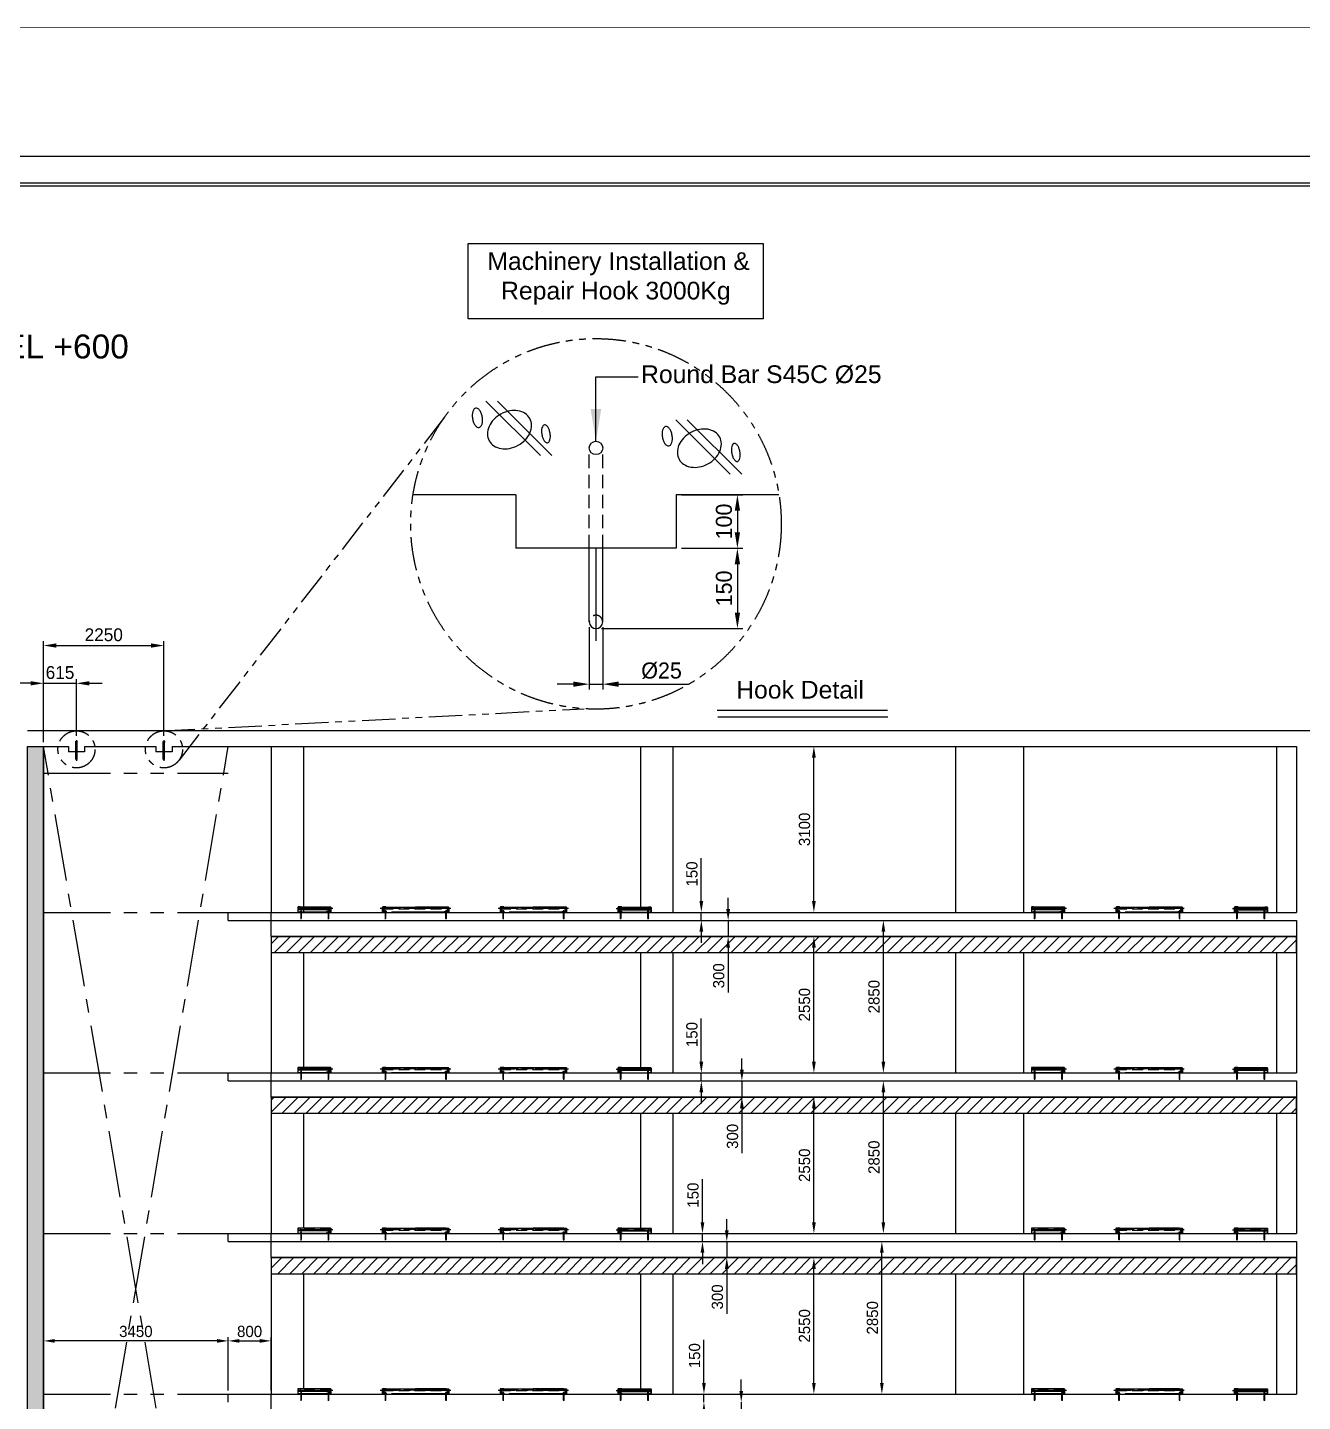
# Model space of a CAD drawing. Header units: millimetres. Extents: x -5 to 1510635, y -6 to 71285.
# Drawn here: x 1435753 to 1459573, y 21854 to 47525 of the extents above; entities that cross this region are included whole.
import ezdxf

# ---------------------------------------------------------------- set-up
doc = ezdxf.new("R2010")
doc.units = ezdxf.units.MM
doc.header["$LTSCALE"] = 1000
for name, pattern in [('CENTER', [2, 1.25, -0.25, 0.25, -0.25]), ('CENTER2', [1.125, 0.75, -0.125, 0.125, -0.125]), ('DASHEDX2', [1.5, 1, -0.5]), ('HIDDEN', [0.375, 0.25, -0.125]), ('PHANTOM', [2.5, 1.25, -0.25, 0.25, -0.25, 0.25, -0.25]), ('PHANTOM2', [1.25, 0.625, -0.125, 0.125, -0.125, 0.125, -0.125])]:
    doc.linetypes.add(name, pattern=pattern)
for name, color, linetype in [('1', 1, 'CENTER'), ('2', 42, 'Continuous'), ('3', 3, 'Continuous'), ('4', 4, 'DASHEDX2'), ('MP-1', 1, 'CENTER'), ('MP-2', 42, 'Continuous'), ('MP-3', 3, 'Continuous'), ('MP-5', 5, 'PHANTOM'), ('MP-7', 7, 'Continuous'), ('MP-8', 8, 'Continuous'), ('SECTION', 7, 'Continuous'), ('STEELPIPE_D10_-0', 7, 'Continuous')]:
    doc.layers.add(name, color=color, linetype=linetype)
doc.styles.add('H', font='arial.ttf')
doc.styles.add('MPS', font='arial.ttf')
doc.dimstyles.new('MPS', dxfattribs={"dimscale": 350, "dimtxt": 2.5, "dimasz": 2, "dimexe": 1.25, "dimexo": 0.625, "dimtad": 1, "dimdec": 4, "dimzin": 12, "dimdsep": 46, "dimtxsty": 'Standard', "dimcen": 2, "dimclrd": 1, "dimclre": 1, "dimclrt": 7, "dimadec": 8, "dimazin": 2, "dimtfac": 1, "dimtdec": 4, "dimtmove": 0, "dimatfit": 3, "dimfxl": 1, "dimarcsym": 0})
doc.dimstyles.new('MPS2', dxfattribs={"dimscale": 100, "dimtxt": 3, "dimasz": 3, "dimexe": 1, "dimexo": 1, "dimgap": 1, "dimtad": 1, "dimzin": 12, "dimdsep": 46, "dimtxsty": 'Standard', "dimcen": 1, "dimclrd": 1, "dimclre": 1, "dimclrt": 7, "dimazin": 2, "dimtfac": 1, "dimtmove": 0, "dimatfit": 3, "dimfxl": 1, "dimarcsym": 0})
pattern_1 = [(45, (453692.08, -302219.53), (-112.253202, 112.253202), [])]

# ---------------------------------------------------------------- blocks, each defined once
blk = doc.blocks.new('*D545')
at = {"layer": 'DEFPOINTS', "color": 0, "linetype": 'ByBlock', "transparency": 16777216}
for p in [(1436053, 22987), (1436053, 21993, 0), (1439503, 21993, 0)]:
    blk.add_point(p, dxfattribs=at)
at = {"layer": 'MP-8', "color": 1, "linetype": 'ByBlock', "lineweight": -2, "transparency": 16777216}
for p, q in [((1436053, 22063), (1436053, 23057)), ((1439293, 22987), (1436263, 22987)), ((1439503, 22063), (1439503, 23057))]:
    blk.add_line(p, q, dxfattribs=at)
at = {"layer": 'MP-8', "color": 1, "linetype": 'ByBlock', "transparency": 16777216}
for points in [[(1436263, 23022), (1436263, 22952), (1436053, 22987)], [(1439293, 23022), (1439293, 22952), (1439503, 22987)]]:
    blk.add_solid(points, dxfattribs=at)
at = {"layer": 'MP-8', "color": 7, "linetype": 'ByBlock', "transparency": 16777216, "insert": (1437778, 23162), "char_height": 210, "attachment_point": 5}
blk.add_mtext('3450', dxfattribs=at)
blk = doc.blocks.new('*D538')
at = {"layer": 'DEFPOINTS', "color": 0, "linetype": 'ByBlock', "transparency": 16777216}
for p in [(1448342, 30993, 0), (1448342, 30993), (1448342, 30843, 0)]:
    blk.add_point(p, dxfattribs=at)
at = {"layer": 'MP-8', "color": 1, "linetype": 'ByBlock', "lineweight": -2, "transparency": 16777216}
for p, q in [((1448342, 31203), (1448342, 32008)), ((1448342, 30843), (1448342, 30993)), ((1448342, 30633), (1448342, 30423))]:
    blk.add_line(p, q, dxfattribs=at)
at = {"layer": 'MP-8', "color": 1, "linetype": 'ByBlock', "transparency": 16777216}
for points in [[(1448307, 31203), (1448377, 31203), (1448342, 30993)], [(1448307, 30633), (1448377, 30633), (1448342, 30843)]]:
    blk.add_solid(points, dxfattribs=at)
at = {"layer": 'MP-8', "color": 7, "linetype": 'ByBlock', "transparency": 16777216, "insert": (1448167, 31710), "char_height": 210, "attachment_point": 5, "rotation": 90}
blk.add_mtext('150', dxfattribs=at)
blk = doc.blocks.new('*D548')
at = {"layer": 'DEFPOINTS', "color": 0, "linetype": 'ByBlock', "transparency": 16777216}
for p in [(1448843, 30843, 0), (1448843, 30543, 0), (1448843, 30543)]:
    blk.add_point(p, dxfattribs=at)
at = {"layer": 'MP-8', "color": 1, "linetype": 'ByBlock', "lineweight": -2, "transparency": 16777216}
for p, q in [((1448843, 31053), (1448843, 31263)), ((1448843, 30843), (1448843, 30543)), ((1448843, 30333), (1448843, 29493))]:
    blk.add_line(p, q, dxfattribs=at)
at = {"layer": 'MP-8', "color": 1, "linetype": 'ByBlock', "transparency": 16777216}
for points in [[(1448808, 31053), (1448878, 31053), (1448843, 30843)], [(1448808, 30333), (1448878, 30333), (1448843, 30543)]]:
    blk.add_solid(points, dxfattribs=at)
at = {"layer": 'MP-8', "color": 7, "linetype": 'ByBlock', "transparency": 16777216, "insert": (1448668, 29808), "char_height": 210, "attachment_point": 5, "rotation": 90}
blk.add_mtext('300', dxfattribs=at)
blk = doc.blocks.new('*D539')
at = {"layer": 'DEFPOINTS', "color": 0, "linetype": 'ByBlock', "transparency": 16777216}
for p in [(1449100, 27843, 0), (1449100, 27543, 0), (1449100, 27543)]:
    blk.add_point(p, dxfattribs=at)
at = {"layer": 'MP-8', "color": 1, "linetype": 'ByBlock', "lineweight": -2, "transparency": 16777216}
for p, q in [((1449100, 28053), (1449100, 28263)), ((1449100, 27843), (1449100, 27543)), ((1449100, 27333), (1449100, 26493))]:
    blk.add_line(p, q, dxfattribs=at)
at = {"layer": 'MP-8', "color": 1, "linetype": 'ByBlock', "transparency": 16777216}
for points in [[(1449065, 28053), (1449135, 28053), (1449100, 27843)], [(1449065, 27333), (1449135, 27333), (1449100, 27543)]]:
    blk.add_solid(points, dxfattribs=at)
at = {"layer": 'MP-8', "color": 7, "linetype": 'ByBlock', "transparency": 16777216, "insert": (1448925, 26808), "char_height": 210, "attachment_point": 5, "rotation": 90}
blk.add_mtext('300', dxfattribs=at)
blk = doc.blocks.new('*D540')
at = {"layer": 'DEFPOINTS', "color": 0, "linetype": 'ByBlock', "transparency": 16777216}
for p in [(1448363, 24993, 0), (1448363, 24993), (1448363, 24843, 0)]:
    blk.add_point(p, dxfattribs=at)
at = {"layer": 'MP-8', "color": 1, "linetype": 'ByBlock', "lineweight": -2, "transparency": 16777216}
for p, q in [((1448363, 25203), (1448363, 26008)), ((1448363, 24843), (1448363, 24993)), ((1448363, 24633), (1448363, 24423))]:
    blk.add_line(p, q, dxfattribs=at)
at = {"layer": 'MP-8', "color": 1, "linetype": 'ByBlock', "transparency": 16777216}
for points in [[(1448328, 25203), (1448398, 25203), (1448363, 24993)], [(1448328, 24633), (1448398, 24633), (1448363, 24843)]]:
    blk.add_solid(points, dxfattribs=at)
at = {"layer": 'MP-8', "color": 7, "linetype": 'ByBlock', "transparency": 16777216, "insert": (1448188, 25710), "char_height": 210, "attachment_point": 5, "rotation": 90}
blk.add_mtext('150', dxfattribs=at)
blk = doc.blocks.new('*D549')
at = {"layer": 'DEFPOINTS', "color": 0, "linetype": 'ByBlock', "transparency": 16777216}
for p in [(1448818, 24843, 0), (1448818, 24543, 0), (1448818, 24543)]:
    blk.add_point(p, dxfattribs=at)
at = {"layer": 'MP-8', "color": 1, "linetype": 'ByBlock', "lineweight": -2, "transparency": 16777216}
for p, q in [((1448818, 25053), (1448818, 25263)), ((1448818, 24843), (1448818, 24543)), ((1448818, 24333), (1448818, 23493))]:
    blk.add_line(p, q, dxfattribs=at)
at = {"layer": 'MP-8', "color": 1, "linetype": 'ByBlock', "transparency": 16777216}
for points in [[(1448783, 25053), (1448853, 25053), (1448818, 24843)], [(1448783, 24333), (1448853, 24333), (1448818, 24543)]]:
    blk.add_solid(points, dxfattribs=at)
at = {"layer": 'MP-8', "color": 7, "linetype": 'ByBlock', "transparency": 16777216, "insert": (1448643, 23808), "char_height": 210, "attachment_point": 5, "rotation": 90}
blk.add_mtext('300', dxfattribs=at)
blk = doc.blocks.new('*D550')
at = {"layer": 'DEFPOINTS', "color": 0, "linetype": 'ByBlock', "transparency": 16777216}
for p in [(1448391, 21993, 0), (1448391, 21993), (1448391, 21843, 0)]:
    blk.add_point(p, dxfattribs=at)
at = {"layer": 'MP-8', "color": 1, "linetype": 'ByBlock', "lineweight": -2, "transparency": 16777216}
for p, q in [((1448391, 22203), (1448391, 23008)), ((1448391, 21843), (1448391, 21993)), ((1448391, 21633), (1448391, 21423))]:
    blk.add_line(p, q, dxfattribs=at)
at = {"layer": 'MP-8', "color": 1, "linetype": 'ByBlock', "transparency": 16777216}
for points in [[(1448356, 22203), (1448426, 22203), (1448391, 21993)], [(1448356, 21633), (1448426, 21633), (1448391, 21843)]]:
    blk.add_solid(points, dxfattribs=at)
at = {"layer": 'MP-8', "color": 7, "linetype": 'ByBlock', "transparency": 16777216, "insert": (1448216, 22710), "char_height": 210, "attachment_point": 5, "rotation": 90}
blk.add_mtext('150', dxfattribs=at)
blk = doc.blocks.new('*D543')
at = {"layer": 'DEFPOINTS', "color": 0, "linetype": 'ByBlock', "transparency": 16777216}
for p in [(1440303, 22987), (1439503, 21993, 0), (1440303, 21993, 0)]:
    blk.add_point(p, dxfattribs=at)
at = {"layer": 'MP-8', "color": 1, "linetype": 'ByBlock', "lineweight": -2, "transparency": 16777216}
for p, q in [((1439503, 22063), (1439503, 23057)), ((1439713, 22987), (1440093, 22987)), ((1440303, 22063), (1440303, 23057))]:
    blk.add_line(p, q, dxfattribs=at)
at = {"layer": 'MP-8', "color": 1, "linetype": 'ByBlock', "transparency": 16777216}
for points in [[(1439713, 23022), (1439713, 22952), (1439503, 22987)], [(1440093, 23022), (1440093, 22952), (1440303, 22987)]]:
    blk.add_solid(points, dxfattribs=at)
at = {"layer": 'MP-8', "color": 7, "linetype": 'ByBlock', "transparency": 16777216, "insert": (1439903, 23162), "char_height": 210, "attachment_point": 5}
blk.add_mtext('800', dxfattribs=at)
blk = doc.blocks.new('*D520')
at = {"layer": 'DEFPOINTS', "color": 0, "linetype": 'ByBlock', "transparency": 16777216}
for p in [(1449088, 21843, 0), (1449088, 21543, 0), (1449088, 21543)]:
    blk.add_point(p, dxfattribs=at)
at = {"layer": 'MP-8', "color": 1, "linetype": 'ByBlock', "lineweight": -2, "transparency": 16777216}
for p, q in [((1449088, 22053), (1449088, 22263)), ((1449088, 21843), (1449088, 21543)), ((1449088, 21333), (1449088, 20493))]:
    blk.add_line(p, q, dxfattribs=at)
at = {"layer": 'MP-8', "color": 1, "linetype": 'ByBlock', "transparency": 16777216}
for points in [[(1449053, 22053), (1449123, 22053), (1449088, 21843)], [(1449053, 21333), (1449123, 21333), (1449088, 21543)]]:
    blk.add_solid(points, dxfattribs=at)
at = {"layer": 'MP-8', "color": 7, "linetype": 'ByBlock', "transparency": 16777216, "insert": (1448913, 20808), "char_height": 210, "attachment_point": 5, "rotation": 90}
blk.add_mtext('300', dxfattribs=at)
blk = doc.blocks.new('*D521')
at = {"layer": 'DEFPOINTS', "color": 0, "linetype": 'ByBlock', "transparency": 16777216}
for p in [(1448342, 27993, 0), (1448342, 27993), (1448342, 27843, 0)]:
    blk.add_point(p, dxfattribs=at)
at = {"layer": 'MP-8', "color": 1, "linetype": 'ByBlock', "lineweight": -2, "transparency": 16777216}
for p, q in [((1448342, 28203), (1448342, 29008)), ((1448342, 27843), (1448342, 27993)), ((1448342, 27633), (1448342, 27423))]:
    blk.add_line(p, q, dxfattribs=at)
at = {"layer": 'MP-8', "color": 1, "linetype": 'ByBlock', "transparency": 16777216}
for points in [[(1448307, 28203), (1448377, 28203), (1448342, 27993)], [(1448307, 27633), (1448377, 27633), (1448342, 27843)]]:
    blk.add_solid(points, dxfattribs=at)
at = {"layer": 'MP-8', "color": 7, "linetype": 'ByBlock', "transparency": 16777216, "insert": (1448167, 28710), "char_height": 210, "attachment_point": 5, "rotation": 90}
blk.add_mtext('150', dxfattribs=at)
blk = doc.blocks.new('*D522')
at = {"layer": 'DEFPOINTS', "color": 0, "linetype": 'ByBlock', "transparency": 16777216}
for p in [(1450445, 24543, 0), (1450445, 24543), (1450445, 21993, 0)]:
    blk.add_point(p, dxfattribs=at)
at = {"layer": 'MP-8', "color": 1, "linetype": 'ByBlock', "lineweight": -2, "transparency": 16777216}
blk.add_line((1450445, 22203), (1450445, 24333), dxfattribs=at)
at = {"layer": 'MP-8', "color": 1, "linetype": 'ByBlock', "transparency": 16777216}
for points in [[(1450410, 24333), (1450480, 24333), (1450445, 24543)], [(1450410, 22203), (1450480, 22203), (1450445, 21993)]]:
    blk.add_solid(points, dxfattribs=at)
at = {"layer": 'MP-8', "color": 7, "linetype": 'ByBlock', "transparency": 16777216, "insert": (1450270, 23268), "char_height": 210, "attachment_point": 5, "rotation": 90}
blk.add_mtext('2550', dxfattribs=at)
blk = doc.blocks.new('*D523')
at = {"layer": 'DEFPOINTS', "color": 0, "linetype": 'ByBlock', "transparency": 16777216}
for p in [(1450445, 27543, 0), (1450445, 27543), (1450445, 24993, 0)]:
    blk.add_point(p, dxfattribs=at)
at = {"layer": 'MP-8', "color": 1, "linetype": 'ByBlock', "lineweight": -2, "transparency": 16777216}
blk.add_line((1450445, 25203), (1450445, 27333), dxfattribs=at)
at = {"layer": 'MP-8', "color": 1, "linetype": 'ByBlock', "transparency": 16777216}
for points in [[(1450410, 27333), (1450480, 27333), (1450445, 27543)], [(1450410, 25203), (1450480, 25203), (1450445, 24993)]]:
    blk.add_solid(points, dxfattribs=at)
at = {"layer": 'MP-8', "color": 7, "linetype": 'ByBlock', "transparency": 16777216, "insert": (1450270, 26268), "char_height": 210, "attachment_point": 5, "rotation": 90}
blk.add_mtext('2550', dxfattribs=at)
blk = doc.blocks.new('*D524')
at = {"layer": 'DEFPOINTS', "color": 0, "linetype": 'ByBlock', "transparency": 16777216}
for p in [(1450445, 30543, 0), (1450445, 30543), (1450445, 27993, 0)]:
    blk.add_point(p, dxfattribs=at)
at = {"layer": 'MP-8', "color": 1, "linetype": 'ByBlock', "lineweight": -2, "transparency": 16777216}
blk.add_line((1450445, 28203), (1450445, 30333), dxfattribs=at)
at = {"layer": 'MP-8', "color": 1, "linetype": 'ByBlock', "transparency": 16777216}
for points in [[(1450410, 30333), (1450480, 30333), (1450445, 30543)], [(1450410, 28203), (1450480, 28203), (1450445, 27993)]]:
    blk.add_solid(points, dxfattribs=at)
at = {"layer": 'MP-8', "color": 7, "linetype": 'ByBlock', "transparency": 16777216, "insert": (1450270, 29268), "char_height": 210, "attachment_point": 5, "rotation": 90}
blk.add_mtext('2550', dxfattribs=at)
blk = doc.blocks.new('*D525')
at = {"layer": 'DEFPOINTS', "color": 0, "linetype": 'ByBlock', "transparency": 16777216}
for p in [(1450445, 34093, 0), (1450445, 34093), (1450445, 30993, 0)]:
    blk.add_point(p, dxfattribs=at)
at = {"layer": 'MP-8', "color": 1, "linetype": 'ByBlock', "lineweight": -2, "transparency": 16777216}
blk.add_line((1450445, 31203), (1450445, 33883), dxfattribs=at)
at = {"layer": 'MP-8', "color": 1, "linetype": 'ByBlock', "transparency": 16777216}
for points in [[(1450410, 33883), (1450480, 33883), (1450445, 34093)], [(1450410, 31203), (1450480, 31203), (1450445, 30993)]]:
    blk.add_solid(points, dxfattribs=at)
at = {"layer": 'MP-8', "color": 7, "linetype": 'ByBlock', "transparency": 16777216, "insert": (1450270, 32543), "char_height": 210, "attachment_point": 5, "rotation": 90}
blk.add_mtext('3100', dxfattribs=at)
blk = doc.blocks.new('*D526')
at = {"layer": 'DEFPOINTS', "color": 0, "linetype": 'ByBlock', "transparency": 16777216}
for p in [(1451715, 24843, 0), (1451715, 24843), (1451715, 21993, 0)]:
    blk.add_point(p, dxfattribs=at)
at = {"layer": 'MP-8', "color": 1, "linetype": 'ByBlock', "lineweight": -2, "transparency": 16777216}
blk.add_line((1451715, 22203), (1451715, 24633), dxfattribs=at)
at = {"layer": 'MP-8', "color": 1, "linetype": 'ByBlock', "transparency": 16777216}
for points in [[(1451680, 24633), (1451750, 24633), (1451715, 24843)], [(1451680, 22203), (1451750, 22203), (1451715, 21993)]]:
    blk.add_solid(points, dxfattribs=at)
at = {"layer": 'MP-8', "color": 7, "linetype": 'ByBlock', "transparency": 16777216, "insert": (1451540, 23418), "char_height": 210, "attachment_point": 5, "rotation": 90}
blk.add_mtext('2850', dxfattribs=at)
blk = doc.blocks.new('*D527')
at = {"layer": 'DEFPOINTS', "color": 0, "linetype": 'ByBlock', "transparency": 16777216}
for p in [(1451743, 27843, 0), (1451743, 27843), (1451743, 24993, 0)]:
    blk.add_point(p, dxfattribs=at)
at = {"layer": 'MP-8', "color": 1, "linetype": 'ByBlock', "lineweight": -2, "transparency": 16777216}
blk.add_line((1451743, 25203), (1451743, 27633), dxfattribs=at)
at = {"layer": 'MP-8', "color": 1, "linetype": 'ByBlock', "transparency": 16777216}
for points in [[(1451708, 27633), (1451778, 27633), (1451743, 27843)], [(1451708, 25203), (1451778, 25203), (1451743, 24993)]]:
    blk.add_solid(points, dxfattribs=at)
at = {"layer": 'MP-8', "color": 7, "linetype": 'ByBlock', "transparency": 16777216, "insert": (1451568, 26418), "char_height": 210, "attachment_point": 5, "rotation": 90}
blk.add_mtext('2850', dxfattribs=at)
blk = doc.blocks.new('*D528')
at = {"layer": 'DEFPOINTS', "color": 0, "linetype": 'ByBlock', "transparency": 16777216}
for p in [(1451743, 30843, 0), (1451743, 30843), (1451743, 27993, 0)]:
    blk.add_point(p, dxfattribs=at)
at = {"layer": 'MP-8', "color": 1, "linetype": 'ByBlock', "lineweight": -2, "transparency": 16777216}
blk.add_line((1451743, 28203), (1451743, 30633), dxfattribs=at)
at = {"layer": 'MP-8', "color": 1, "linetype": 'ByBlock', "transparency": 16777216}
for points in [[(1451708, 30633), (1451778, 30633), (1451743, 30843)], [(1451708, 28203), (1451778, 28203), (1451743, 27993)]]:
    blk.add_solid(points, dxfattribs=at)
at = {"layer": 'MP-8', "color": 7, "linetype": 'ByBlock', "transparency": 16777216, "insert": (1451568, 29418), "char_height": 210, "attachment_point": 5, "rotation": 90}
blk.add_mtext('2850', dxfattribs=at)
blk = doc.blocks.new('6461321')
at = {"layer": '3'}
for p, q in [((35581, 30055), (35581, 29887)), ((35586, 30055), (35586, 29887)), ((35665, 30071), (35597, 30071)), ((35665, 30066), (35597, 30066)), ((35597, 29876), (35665, 29876)), ((35597, 29871), (35665, 29871)), ((35677, 30031), (35677, 30055)), ((35681, 30031), (35677, 30031)), ((35677, 29911), (35681, 29911)), ((35677, 29887), (35677, 29911)), ((35681, 30031), (35681, 30055)), ((35681, 29887), (35681, 29911))]:
    blk.add_line(p, q, dxfattribs=at)
for centre, radius, start, end in [((35597, 30055), 16, 90, 180), ((35597, 29887), 16, 180, 270), ((35597, 30055), 11.4, 90, 180), ((35597, 29887), 11.4, 180, 270), ((35665, 30055), 16, 0, 90), ((35665, 30055), 11.4, 0, 90), ((35665, 29887), 16, 270, 0), ((35665, 29887), 11.4, 270, 0)]:
    blk.add_arc(centre, radius, start, end, dxfattribs=at)
blk = doc.blocks.new('64654132')
at = {"layer": '1'}
blk.add_line((36681, 19299), (36681, 19199), dxfattribs=at)
blk.add_line((36681, 19299), (36681, 19199), dxfattribs=at)
at = {"layer": '4'}
for p, q in [((36671, 19327), (36671, 19047)), ((36671, 19327), (36691, 19327)), ((36671, 19047), (36691, 19027)), ((36691, 19327), (36691, 19027))]:
    blk.add_line(p, q, dxfattribs=at)
at = {"layer": 'MP-1', "ltscale": 0.5}
blk.add_line((36681, 19345), (36681, 19009), dxfattribs=at)
blk = doc.blocks.new('12467967867')
at = {"layer": '2'}
blk.add_line((-522, 0), (48, 0), dxfattribs=at)
at = {"layer": '4', "ltscale": 0.2}
for p, q in [((-530, -25), (83, -25)), ((83, -35), (-530, -35))]:
    blk.add_line(p, q, dxfattribs=at)
at = {"layer": '4'}
for p, q in [((-505, -98), (85, -98)), ((-477, -2), (85, -2)), ((-477, -2), (85, -2))]:
    blk.add_line(p, q, dxfattribs=at)
at = {"layer": 'MP-1', "ltscale": 0.5}
blk.add_line((-564, -30), (83, -30), dxfattribs=at)
at = {"layer": 'STEELPIPE_D10_-0'}
blk.add_line((-530, -50), (85, -50), dxfattribs=at)
at = {"layer": 'STEELPIPE_D10_-0', "yscale": 0.5, "zscale": 0.5}
for name, p, xscale in [('6461321', (-18320, -15035), 0.5), ('6461321', (-18295, -15035), 0.5), ('64654132', (17861, -9732), -0.5), ('64654132', (-18310, -9732), 0.5), ('6461321', (17881, -15035), -0.5)]:
    blk.add_blockref(name, p, dxfattribs=dict(at, xscale=xscale))
blk = doc.blocks.new('12323245667856756')
at = {"layer": '2'}
for p, q in [((-706, 0), (400, 0)), ((439, -2), (439, -97)), ((442, -2), (442, -98))]:
    blk.add_line(p, q, dxfattribs=at)
at = {"layer": '4', "ltscale": 0.2}
for p, q in [((462, -25), (-774, -25)), ((-774, -35), (462, -35))]:
    blk.add_line(p, q, dxfattribs=at)
at = {"layer": '4'}
for p, q in [((-721, -2), (-156, -2)), ((394, -98), (-701, -98)), ((414, -2), (-156, -2)), ((442, -98), (405, -98))]:
    blk.add_line(p, q, dxfattribs=at)
at = {"layer": 'MP-1', "ltscale": 0.5}
blk.add_line((501, -30), (-815, -30), dxfattribs=at)
at = {"layer": 'STEELPIPE_D10_-0', "yscale": 0.5, "zscale": 0.5}
for name, p, xscale in [('6461321', (-18567, -15035), 0.5), ('6461321', (-18542, -15035), 0.5), ('64654132', (-19062, -9731), 0.5), ('6461321', (18230, -15035), -0.5), ('64654132', (-17932, -9732), 0.5), ('6461321', (18255, -15035), -0.5)]:
    blk.add_blockref(name, p, dxfattribs=dict(at, xscale=xscale))
blk = doc.blocks.new('*D551')
at = {"color": 1, "linetype": 'ByBlock', "lineweight": -2, "transparency": 16777216}
for p, q in [((1447974, 38795), (1449116, 38795)), ((1449016, 38495), (1449016, 38095)), ((1447974, 37795), (1449116, 37795))]:
    blk.add_line(p, q, dxfattribs=at)
at = {"color": 1, "linetype": 'ByBlock', "transparency": 16777216}
for points in [[(1448966, 38495), (1449066, 38495), (1449016, 38795)], [(1448966, 38095), (1449066, 38095), (1449016, 37795)]]:
    blk.add_solid(points, dxfattribs=at)
at = {"layer": 'DEFPOINTS', "color": 0, "linetype": 'ByBlock', "transparency": 16777216}
for p in [(1447874, 38795), (1447874, 37795), (1449016, 37795)]:
    blk.add_point(p, dxfattribs=at)
at = {"color": 7, "linetype": 'ByBlock', "transparency": 16777216, "insert": (1448766, 38295), "char_height": 300, "attachment_point": 5, "rotation": 90}
blk.add_mtext('100', dxfattribs=at)
blk = doc.blocks.new('*D552')
at = {"color": 1, "linetype": 'ByBlock', "lineweight": -2, "transparency": 16777216}
for p, q in [((1447974, 37795), (1449116, 37795)), ((1449016, 37495), (1449016, 36595)), ((1446474, 36295), (1449116, 36295))]:
    blk.add_line(p, q, dxfattribs=at)
at = {"color": 1, "linetype": 'ByBlock', "transparency": 16777216}
for points in [[(1448966, 37495), (1449066, 37495), (1449016, 37795)], [(1448966, 36595), (1449066, 36595), (1449016, 36295)]]:
    blk.add_solid(points, dxfattribs=at)
at = {"layer": 'DEFPOINTS', "color": 0, "linetype": 'ByBlock', "transparency": 16777216}
for p in [(1447874, 37795), (1446374, 36295), (1449016, 36295)]:
    blk.add_point(p, dxfattribs=at)
at = {"color": 7, "linetype": 'ByBlock', "transparency": 16777216, "insert": (1448766, 37045), "char_height": 300, "attachment_point": 5, "rotation": 90}
blk.add_mtext('150', dxfattribs=at)
blk = doc.blocks.new('*D553')
at = {"color": 1, "linetype": 'ByBlock', "lineweight": -2, "transparency": 16777216}
for p, q in [((1446249, 36320), (1446249, 35156)), ((1446499, 36320), (1446499, 35156)), ((1445949, 35256), (1445649, 35256)), ((1446249, 35256), (1446499, 35256)), ((1446799, 35256), (1448099, 35256))]:
    blk.add_line(p, q, dxfattribs=at)
at = {"color": 1, "linetype": 'ByBlock', "transparency": 16777216}
for points in [[(1445949, 35306), (1445949, 35206), (1446249, 35256)], [(1446799, 35306), (1446799, 35206), (1446499, 35256)]]:
    blk.add_solid(points, dxfattribs=at)
at = {"layer": 'DEFPOINTS', "color": 0, "linetype": 'ByBlock', "transparency": 16777216}
for p in [(1446249, 36420), (1446499, 36420), (1446499, 35256)]:
    blk.add_point(p, dxfattribs=at)
at = {"color": 7, "linetype": 'ByBlock', "transparency": 16777216, "insert": (1447599, 35506), "char_height": 300, "attachment_point": 5}
blk.add_mtext('%%C25', dxfattribs=at)
blk = doc.blocks.new('*D554')
at = {"layer": 'DEFPOINTS', "color": 0, "linetype": 'ByBlock', "transparency": 16777216}
for p in [(1436668, 35272), (1436668, 34213, 0), (1436053, 34093, 0)]:
    blk.add_point(p, dxfattribs=at)
at = {"layer": 'MP-8', "color": 1, "linetype": 'ByBlock', "lineweight": -2, "transparency": 16777216}
for p, q in [((1435813, 35272), (1435573, 35272)), ((1436053, 34173), (1436053, 35352)), ((1436053, 35272), (1436668, 35272)), ((1436668, 34293), (1436668, 35352)), ((1436908, 35272), (1437148, 35272))]:
    blk.add_line(p, q, dxfattribs=at)
at = {"layer": 'MP-8', "color": 1, "linetype": 'ByBlock', "transparency": 16777216}
for points in [[(1435813, 35312), (1435813, 35232), (1436053, 35272)], [(1436908, 35312), (1436908, 35232), (1436668, 35272)]]:
    blk.add_solid(points, dxfattribs=at)
at = {"layer": 'MP-8', "color": 7, "linetype": 'ByBlock', "transparency": 16777216, "insert": (1436361, 35472), "char_height": 240, "attachment_point": 5}
blk.add_mtext('615', dxfattribs=at)
blk = doc.blocks.new('*D555')
at = {"layer": 'DEFPOINTS', "color": 0, "linetype": 'ByBlock', "transparency": 16777216}
for p in [(1438303, 35978), (1438303, 34213, 0), (1436053, 34093, 0)]:
    blk.add_point(p, dxfattribs=at)
at = {"layer": 'MP-8', "color": 1, "linetype": 'ByBlock', "lineweight": -2, "transparency": 16777216}
for p, q in [((1436053, 34173), (1436053, 36058)), ((1436293, 35978), (1438063, 35978)), ((1438303, 34293), (1438303, 36058))]:
    blk.add_line(p, q, dxfattribs=at)
at = {"layer": 'MP-8', "color": 1, "linetype": 'ByBlock', "transparency": 16777216}
for points in [[(1436293, 36018), (1436293, 35938), (1436053, 35978)], [(1438063, 36018), (1438063, 35938), (1438303, 35978)]]:
    blk.add_solid(points, dxfattribs=at)
at = {"layer": 'MP-8', "color": 7, "linetype": 'ByBlock', "transparency": 16777216, "insert": (1437178, 36178), "char_height": 240, "attachment_point": 5}
blk.add_mtext('2250', dxfattribs=at)

msp = doc.modelspace()

# ---------------------------------------------------------------- hatches: boundary and pattern name
at = {"layer": 'MP-8', "linetype": 'ByBlock'}
msp.add_hatch(color=256, dxfattribs=at).paths.add_polyline_path([(1435753.172, 34092.728), (1436053.172, 34092.728), (1436053.172, 13842.728), (1435753.172, 13842.728)])
h = msp.add_hatch(dxfattribs=at)
h.set_pattern_fill('ANSI31', color=256, scale=50, style=0)
h.set_pattern_definition(pattern_1)
h.paths.add_polyline_path([(1440303.172, 30542.728), (1440303.172, 30242.728), (1459459.017, 30242.728), (1459459.017, 30542.728)])
h = msp.add_hatch(dxfattribs=at)
h.set_pattern_fill('ANSI31', color=256, scale=50, style=0)
h.set_pattern_definition(pattern_1)
h.paths.add_polyline_path([(1440303.172, 27542.728), (1440303.172, 27242.728), (1459459.017, 27242.728), (1459459.017, 27542.728)])
h = msp.add_hatch(dxfattribs=at)
h.set_pattern_fill('ANSI31', color=256, scale=50, style=0)
h.set_pattern_definition(pattern_1)
h.paths.add_polyline_path([(1440303.172, 24542.728), (1440303.172, 24242.728), (1459459.017, 24242.728), (1459459.017, 24542.728)])

# ---------------------------------------------------------------- linework, layer by layer
at = {"color": 2, "linetype": 'HIDDEN'}
for p, q in [((1446248.925, 37794.545, 0), (1446248.925, 39669.545, 0)), ((1446498.925, 37794.545, 0), (1446498.925, 39669.545, 0)), ((1436655.672, 33992.728, 0), (1436655.672, 34180.228, 0)), ((1436680.672, 33992.728, 0), (1436680.672, 34180.228, 0)), ((1438290.672, 33992.728, 0), (1438290.672, 34180.228, 0)), ((1438315.672, 33992.728, 0), (1438315.672, 34180.228, 0))]:
    msp.add_line(p, q, dxfattribs=at)
at = {"linetype": 'ByBlock'}
for p, q in [((1444873.925, 38794.545, 0), (1442955.478, 38794.545, 0)), ((1444873.925, 38794.545, 0), (1444873.925, 37794.545, 0)), ((1447873.925, 38794.545, 0), (1447873.925, 37794.545, 0)), ((1449792.372, 38794.545, 0), (1447873.925, 38794.545, 0)), ((1447873.925, 37794.545, 0), (1444873.925, 37794.545, 0)), ((1446248.925, 36419.544, 0), (1446248.925, 37794.545, 0)), ((1446498.925, 36419.545, 0), (1446498.925, 37794.545, 0)), ((1436655.672, 33855.228, 0), (1436655.672, 33992.728, 0)), ((1436680.672, 33855.228, 0), (1436680.672, 33992.728, 0)), ((1438290.672, 33855.228, 0), (1438290.672, 33992.728, 0)), ((1438315.672, 33855.228, 0), (1438315.672, 33992.728, 0))]:
    msp.add_line(p, q, dxfattribs=at)
at = {"color": 2, "linetype": 'ByBlock'}
for centre, radius in [((1446373.925, 39669.545, 0), 125), ((1436668.172, 34180.228, 0), 12.5), ((1438303.172, 34180.228, 0), 12.5)]:
    msp.add_circle(centre, radius, dxfattribs=at)
at = {"color": 2, "linetype": 'HIDDEN'}
for centre, radius in [((1446373.925, 36419.545, 0), 125), ((1436668.172, 33855.228, 0), 12.5), ((1438303.172, 33855.228, 0), 12.5)]:
    msp.add_arc(centre, radius, 0, 180, dxfattribs=at)
at = {"linetype": 'ByBlock'}
for centre, radius in [((1446373.925, 36419.545, 0), 125), ((1436668.172, 33855.228, 0), 12.5), ((1438303.172, 33855.228, 0), 12.5)]:
    msp.add_arc(centre, radius, 180, 0, dxfattribs=at)
at = {"layer": '1', "linetype": 'ByBlock'}
msp.add_line((1446373.925, 37794.545, 0), (1446373.925, 36063.097, 0), dxfattribs=at)
at = {"layer": '1'}
for p, q in [((1439503.172, 13842.728, 0), (1436053.172, 34092.728, 0)), ((1436053.172, 13842.728, 0), (1439503.172, 34092.728, 0))]:
    msp.add_line(p, q, dxfattribs=at)
at = {"layer": '3', "color": 2, "linetype": 'ByBlock', "elevation": 0}
msp.add_lwpolyline([(1443984.049, 43490.176), (1449498.372, 43490.176), (1449498.372, 42082.198), (1443984.049, 42082.198)], close=True, dxfattribs=at)
at = {"layer": 'MP-1', "color": 6, "linetype": 'PHANTOM2'}
for p, q in [((1443544.672, 40245.214, 0), (1438586.097, 33838.976, 0)), ((1438257.864, 34381.545, 0), (1446150.919, 34796.937, 0))]:
    msp.add_line(p, q, dxfattribs=at)
at = {"layer": 'MP-1', "linetype": 'CENTER2'}
for p, q in [((1436668.172, 34212.728, 0), (1436668.172, 33822.728, 0)), ((1438303.172, 34212.728, 0), (1438303.172, 33822.728, 0))]:
    msp.add_line(p, q, dxfattribs=at)
at = {"layer": 'MP-1', "color": 6, "linetype": 'PHANTOM2'}
for centre, radius in [((1446373.925, 38251.117, 0), 3461.372), ((1436668.172, 34038.386, 0), 346.137), ((1438303.172, 34038.386, 0), 346.137)]:
    msp.add_circle(centre, radius, dxfattribs=at)
at = {"layer": 'MP-2', "const_width": 10}
msp.add_lwpolyline([(1482630, 0), (1415430, 0), (1415430, 47520), (1482630, 47520)], close=True, dxfattribs=at)
at = {"layer": 'MP-3'}
for p, q in [((1448638.664, 34772.644, 0), (1451817.636, 34772.644, 0)), ((1448648.493, 34647.644, 0), (1451827.465, 34647.644, 0))]:
    msp.add_line(p, q, dxfattribs=at)
at = {"layer": 'MP-5'}
for p, q in [((1436053.172, 33592.728, 0), (1439503.172, 33592.728, 0)), ((1436053.172, 30992.728, 0), (1439503.172, 30992.728, 0)), ((1436053.172, 27992.728, 0), (1439503.172, 27992.728, 0)), ((1436053.172, 24992.728, 0), (1439503.172, 24992.728, 0)), ((1436053.172, 21992.728, 0), (1439503.172, 21992.728, 0))]:
    msp.add_line(p, q, dxfattribs=at)
at = {"layer": 'MP-7'}
for points in [[(1417870, 45120), (1480190, 45120), (1480190, 2400), (1417870, 2400)], [(1479691.091, 2898.909), (1418368.909, 2898.909), (1418368.909, 44621.091), (1479691.091, 44621.091)], [(1418424.343, 44565.657), (1479635.657, 44565.657), (1479635.657, 2954.343), (1418424.343, 2954.343)]]:
    msp.add_lwpolyline(points, close=True, dxfattribs=at)
at = {"layer": 'MP-8', "linetype": 'ByBlock'}
for p, q in [((1435753.172, 34392.728, 0), (1460138.473, 34392.728, 0)), ((1436053.172, 34092.728, 0), (1436053.172, 13842.728, 0)), ((1436053.172, 15992.728, 0), (1436053.172, 34092.728, 0)), ((1436053.172, 34092.728, 0), (1436518.172, 34092.728, 0)), ((1436518.172, 34092.728, 0), (1436518.172, 33992.728, 0)), ((1436818.172, 33992.728, 0), (1436518.172, 33992.728, 0)), ((1436818.172, 34092.728, 0), (1438153.172, 34092.728, 0)), ((1436818.172, 34092.728, 0), (1438153.172, 34092.728, 0)), ((1436818.172, 34092.728, 0), (1436818.172, 33992.728, 0)), ((1436818.172, 34092.728, 0), (1438153.172, 34092.728, 0)), ((1438153.172, 34092.728, 0), (1438153.172, 33992.728, 0)), ((1438453.172, 33992.728, 0), (1438153.172, 33992.728, 0)), ((1438453.172, 34092.728, 0), (1438453.172, 33992.728, 0)), ((1438453.172, 34092.728, 0), (1459459.017, 34092.728, 0)), ((1459459.017, 34092.728, 0), (1459459.017, 30992.728, 0)), ((1439503.172, 30992.728, 0), (1459459.017, 30992.728, 0)), ((1439503.172, 30842.728, 0), (1439503.172, 30992.728, 0)), ((1439503.172, 30842.728, 0), (1459459.017, 30842.728, 0)), ((1440303.172, 30542.728, 0), (1440303.172, 30992.728, 0)), ((1459459.017, 30842.728, 0), (1459459.017, 27992.728, 0)), ((1440303.705, 30542.728, 0), (1459459.017, 30542.728, 0)), ((1439503.172, 27992.728, 0), (1459459.017, 27992.728, 0)), ((1439503.172, 27842.728, 0), (1439503.172, 27992.728, 0)), ((1440303.172, 27542.728, 0), (1440303.172, 27992.728, 0)), ((1439503.172, 27842.728, 0), (1459459.017, 27842.728, 0)), ((1459459.017, 27842.728, 0), (1459459.017, 24992.728, 0)), ((1440303.705, 27542.728, 0), (1459459.017, 27542.728, 0)), ((1439503.172, 24992.728, 0), (1459459.017, 24992.728, 0)), ((1439503.172, 24842.728, 0), (1439503.172, 24992.728, 0)), ((1440303.172, 24542.728, 0), (1440303.172, 24992.728, 0)), ((1439503.172, 24842.728, 0), (1459459.017, 24842.728, 0)), ((1459459.017, 24842.728, 0), (1459459.017, 21992.728, 0)), ((1440303.172, 24542.728, 0), (1459459.017, 24542.728, 0)), ((1439503.172, 21992.728, 0), (1459459.017, 21992.728, 0)), ((1439503.172, 21842.728, 0), (1439503.172, 21992.728, 0)), ((1440303.172, 21542.728, 0), (1440303.172, 21992.728, 0))]:
    msp.add_line(p, q, dxfattribs=at)
at = {"layer": 'MP-8', "color": 3, "linetype": 'HIDDEN', "ltscale": 2000}
for p, q in [((1440307.952, 34092.728, 0), (1440307.952, 30992.728, 0)), ((1440907.952, 34092.728, 0), (1440907.952, 30992.728, 0)), ((1447207.952, 34092.728, 0), (1447207.952, 31092.728, 0)), ((1447807.952, 34092.728, 0), (1447807.952, 30992.728, 0)), ((1453087.599, 34092.728, 0), (1453087.599, 30992.728, 0)), ((1454357.952, 34092.728, 0), (1454357.952, 30992.728, 0)), ((1459087.952, 34092.728, 0), (1459087.952, 30992.728, 0)), ((1440307.952, 30242.728, 0), (1440307.952, 27992.728, 0)), ((1440907.952, 30242.728, 0), (1440907.952, 28092.728, 0)), ((1447207.952, 30242.728, 0), (1447207.952, 28092.728, 0)), ((1447807.952, 30242.728, 0), (1447807.952, 27992.728, 0)), ((1453087.599, 30242.728, 0), (1453087.599, 27992.728, 0)), ((1454357.952, 30242.728, 0), (1454357.952, 27992.728, 0)), ((1459087.952, 30242.728, 0), (1459087.952, 27992.728, 0)), ((1440307.952, 27242.728, 0), (1440307.952, 24992.728, 0)), ((1440907.952, 27242.728, 0), (1440907.952, 25092.728, 0)), ((1447207.952, 27242.728, 0), (1447207.952, 25092.728, 0)), ((1447807.952, 27242.728, 0), (1447807.952, 24992.728, 0)), ((1453087.599, 27242.728, 0), (1453087.599, 24992.728, 0)), ((1454357.952, 27242.728, 0), (1454357.952, 24992.728, 0)), ((1459087.952, 27242.728, 0), (1459087.952, 24992.728, 0)), ((1440307.952, 24242.728, 0), (1440307.952, 21992.728, 0)), ((1440907.952, 24242.728, 0), (1440907.952, 22092.728, 0)), ((1447207.952, 24242.728, 0), (1447207.952, 22092.728, 0)), ((1447807.952, 24242.728, 0), (1447807.952, 21992.728, 0)), ((1453087.599, 24242.728, 0), (1453087.599, 21992.728, 0)), ((1454357.952, 24242.728, 0), (1454357.952, 21992.728, 0)), ((1459087.952, 24242.728, 0), (1459087.952, 21992.728, 0))]:
    msp.add_line(p, q, dxfattribs=at)
at = {"layer": 'MP-8', "linetype": 'ByBlock', "elevation": 0}
msp.add_lwpolyline([(1435753.172, 34092.728), (1436053.172, 34092.728), (1436053.172, 13842.728), (1435753.172, 13842.728)], close=True, dxfattribs=at)
for points in [[(1440303.172, 30542.728), (1440303.172, 30242.728), (1459459.017, 30242.728), (1459459.017, 30542.728), (1440303.172, 30542.728)], [(1440303.172, 27542.728), (1440303.172, 27242.728), (1459459.017, 27242.728), (1459459.017, 27542.728), (1440303.172, 27542.728)], [(1440303.172, 24542.728), (1440303.172, 24242.728), (1459459.017, 24242.728), (1459459.017, 24542.728), (1440303.172, 24542.728)]]:
    msp.add_lwpolyline(points, dxfattribs=at)
at = {"layer": 'SECTION', "color": 6}
for p, q in [((1445336.799, 39525.615, 0), (1444319.237, 40543.178, 0)), ((1445549.906, 39525.615, 0), (1444532.343, 40543.178, 0)), ((1448883.774, 39179.244, 0), (1447866.212, 40196.807, 0)), ((1449096.88, 39179.244, 0), (1448079.318, 40196.807, 0))]:
    msp.add_line(p, q, dxfattribs=at)
at = {"layer": 'SECTION', "color": 6, "elevation": 0}
for points in [[(1444067.036, 40218.514, 0.051766581), (1444086.784, 40146.784, 0.065623089), (1444115.129, 40095.284, 0.104502795), (1444155.714, 40059.085, 0.173020853), (1444188.654, 40053.178, 0.173020853), (1444217.895, 40069.452, 0.104502795), (1444244.54, 40116.861, 0.065623089), (1444254.644, 40174.771, 0.051766581), (1444250.051, 40249.028, 0.051766581), (1444230.303, 40320.758, 0.065623089), (1444201.958, 40372.258, 0.104502795), (1444161.372, 40408.457, 0.173020853), (1444128.433, 40414.364, 0.173020853), (1444099.192, 40398.089, 0.104502795), (1444072.547, 40350.681, 0.065623089), (1444062.443, 40292.771, 0.051766581)], [(1444379.07, 39804.355, 0.123938549), (1444464.946, 39711.338, 0.105648846), (1444602.935, 39658.109, 0.087112347), (1444756.041, 39660.58, 0.077391928), (1444918.02, 39718.682, 0.077391928), (1445054.663, 39823.284, 0.087112347), (1445139.752, 39950.592, 0.105648846), (1445169.841, 40095.399, 0.123938549), (1445138.244, 40217.99, 0.123938549), (1445052.368, 40311.007, 0.105648846), (1444914.378, 40364.236, 0.087112347), (1444761.273, 40361.765, 0.077391928), (1444599.294, 40303.663, 0.077391928), (1444462.65, 40199.061, 0.087112347), (1444377.562, 40071.753, 0.105648846), (1444347.472, 39926.946, 0.123938549)], [(1445468.427, 39765.014, 0.185880908), (1445492.276, 39779.304, 0.101874232), (1445514.287, 39823.688, 0.060585532), (1445521.613, 39877.1, 0.04691452), (1445516.163, 39946.406, 0.04691452), (1445497.888, 40013.481, 0.060585532), (1445472.955, 40061.282, 0.101874232), (1445437.248, 40095.626, 0.185880908), (1445409.975, 40101.022, 0.185880908), (1445386.126, 40086.732, 0.101874232), (1445364.114, 40042.347, 0.060585532), (1445356.789, 39988.936, 0.04691452), (1445362.239, 39919.629, 0.04691452), (1445380.514, 39852.554, 0.060585532), (1445405.447, 39804.754, 0.101874232), (1445441.154, 39770.41, 0.185880908)], [(1447614.011, 39872.143, 0.051766581), (1447633.758, 39800.413, 0.065623089), (1447662.104, 39748.913, 0.104502795), (1447702.689, 39712.714, 0.173020853), (1447735.628, 39706.807, 0.173020853), (1447764.869, 39723.082, 0.104502795), (1447791.515, 39770.49, 0.065623089), (1447801.618, 39828.4, 0.051766581), (1447797.025, 39902.657, 0.051766581), (1447777.278, 39974.387, 0.065623089), (1447748.932, 40025.887, 0.104502795), (1447708.347, 40062.086, 0.173020853), (1447675.408, 40067.993, 0.173020853), (1447646.167, 40051.718, 0.104502795), (1447619.521, 40004.31, 0.065623089), (1447609.418, 39946.4, 0.051766581)], [(1447926.045, 39457.984, 0.123938549), (1448011.921, 39364.967, 0.105648846), (1448149.91, 39311.738, 0.087112347), (1448303.015, 39314.209, 0.077391928), (1448464.994, 39372.311, 0.077391928), (1448601.638, 39476.913, 0.087112347), (1448686.727, 39604.221, 0.105648846), (1448716.816, 39749.028, 0.123938549), (1448685.218, 39871.619, 0.123938549), (1448599.342, 39964.636, 0.105648846), (1448461.353, 40017.865, 0.087112347), (1448308.248, 40015.394, 0.077391928), (1448146.268, 39957.292, 0.077391928), (1448009.625, 39852.69, 0.087112347), (1447924.536, 39725.382, 0.105648846), (1447894.447, 39580.575, 0.123938549)], [(1449015.402, 39418.643, 0.185880908), (1449039.251, 39432.933, 0.101874232), (1449061.262, 39477.317, 0.060585532), (1449068.588, 39530.729, 0.04691452), (1449063.138, 39600.035, 0.04691452), (1449044.863, 39667.111, 0.060585532), (1449019.93, 39714.911, 0.101874232), (1448984.223, 39749.255, 0.185880908), (1448956.949, 39754.651, 0.185880908), (1448933.1, 39740.361, 0.101874232), (1448911.089, 39695.976, 0.060585532), (1448903.763, 39642.565, 0.04691452), (1448909.214, 39573.258, 0.04691452), (1448927.489, 39506.183, 0.060585532), (1448952.421, 39458.383, 0.101874232), (1448988.128, 39424.039, 0.185880908)]]:
    msp.add_lwpolyline(points, format="xyb", close=True, dxfattribs=at)

# ---------------------------------------------------------------- block references
at = {"layer": 'MP-7', "linetype": 'ByBlock', "xscale": -1}
for p in [(1440893.422, 31092.728, 0), (1454598.481, 31092.728, 0), (1440893.422, 28092.728, 0), (1454598.481, 28092.728, 0), (1440893.422, 25092.728, 0), (1454598.481, 25092.728, 0), (1440893.422, 22092.728, 0), (1454598.481, 22092.728, 0)]:
    msp.add_blockref('12467967867', p, dxfattribs=at)
at = {"layer": 'MP-7', "linetype": 'ByBlock'}
for name, p in [('12323245667856756', (1443158.943, 31092.728, 0)), ('12323245667856756', (1445358.943, 31092.728, 0)), ('12467967867', (1447312.482, 31092.728, 0)), ('12323245667856756', (1456864.002, 31092.728, 0)), ('12467967867', (1458827.54, 31092.728, 0)), ('12323245667856756', (1443158.943, 28092.728, 0)), ('12323245667856756', (1445358.943, 28092.728, 0)), ('12467967867', (1447312.482, 28092.728, 0)), ('12323245667856756', (1456864.002, 28092.728, 0)), ('12467967867', (1458827.54, 28092.728, 0)), ('12323245667856756', (1443158.943, 25092.728, 0)), ('12323245667856756', (1445358.943, 25092.728, 0)), ('12467967867', (1447312.482, 25092.728, 0)), ('12323245667856756', (1456864.002, 25092.728, 0)), ('12467967867', (1458827.54, 25092.728, 0)), ('12323245667856756', (1443158.943, 22092.728, 0)), ('12323245667856756', (1445358.943, 22092.728, 0)), ('12467967867', (1447312.482, 22092.728, 0)), ('12323245667856756', (1456864.002, 22092.728, 0)), ('12467967867', (1458827.54, 22092.728, 0))]:
    msp.add_blockref(name, p, dxfattribs=at)

# ---------------------------------------------------------------- texts
at = {"layer": 'MP-7', "color": 0, "char_height": 330.6744, "style": 'MPS'}
for s, insert, attachment_point in [('Machinery Installation &^J  Repair Hook 3000Kg', (1444344.765, 43325.745, 0), 1), ('Round Bar S45C %%C25', (1447216.195, 41212.488, 0), 1), ('Hook Detail', (1451380.699, 34982.797, 0), 9)]:
    msp.add_mtext(s, dxfattribs=dict(at, insert=insert, attachment_point=attachment_point))
at = {"layer": 'MP-8', "linetype": 'ByBlock', "insert": (1420535.272, 42535.133), "char_height": 447.61621, "attachment_point": 1, "style": 'H'}
msp.add_mtext_dynamic_manual_height_columns('{\\fArial|b0|i0|c238|p34;NOTE- EXISTING GROUND LEVEL %%P0\\P            BUILDING GROUND FLOOR FINISHED LEVEL +600\\P^I  CAR LIFT FLOOR LEVEL +150}', width=29952.96773, gutter_width=1598.629, heights=[0], dxfattribs=at)

# ---------------------------------------------------------------- dimensions: what is measured, and where the dimension line sits
at = {"linetype": 'ByBlock'}
for base, p1, p2, picture, middle in [((1449015.643, 37794.545, 0), (1447873.925, 38794.545, 0), (1447873.925, 37794.545, 0), '*D551', (1448765.643, 38294.545, 0)), ((1449015.643, 36294.545, 0), (1447873.925, 37794.545, 0), (1446373.925, 36294.545, 0), '*D552', (1448765.643, 37044.545, 0))]:
    dim = msp.add_linear_dim(base=base, p1=p1, p2=p2, angle=90, dimstyle='MPS2', override={"dimlfac": 0.1}, dxfattribs=at)
    dim.commit()
    dim.dimension.update_dxf_attribs({"geometry": picture, "text_midpoint": middle})
dim = msp.add_linear_dim(base=(1446498.925, 35256.049, 0), p1=(1446248.925, 36419.544, 0), p2=(1446498.925, 36419.545, 0), text='%%C<>', dimstyle='MPS2', override={"dimlfac": 0.1}, dxfattribs=at)
dim.commit()
dim.dimension.update_dxf_attribs({"geometry": '*D553', "text_midpoint": (1447598.925, 35506.049, 0)})
at = {"layer": 'MP-8', "linetype": 'ByBlock'}
for base, p1, p2, override, picture, middle in [((1438303.172, 35978.113), (1436053.172, 34092.728, 0), (1438303.172, 34212.728, 0), {"dimscale": 80}, '*D555', (1437178.172, 36178.113)), ((1436053.172, 22987.453), (1439503.172, 21992.728, 0), (1436053.172, 21992.728, 0), {"dimscale": 70}, '*D545', (1437778.172, 23162.453))]:
    dim = msp.add_linear_dim(base=base, p1=p1, p2=p2, dimstyle='MPS2', override=override, dxfattribs=at)
    dim.commit()
    dim.dimension.update_dxf_attribs({"geometry": picture, "text_midpoint": middle})
for base, p1, p2, override, picture, middle in [((1436668.172, 35271.993), (1436053.172, 34092.728, 0), (1436668.172, 34212.728, 0), {"dimscale": 80}, '*D554', (1436360.672, 35271.993)), ((1440303.172, 22987.453, 0), (1439503.172, 21992.728, 0), (1440303.172, 21992.728, 0), {"dimscale": 70}, '*D543', (1439903.172, 22987.453, 0))]:
    dim = msp.add_linear_dim(base=base, p1=p1, p2=p2, dimstyle='MPS2', override=override, dxfattribs=at)
    dim.commit()
    dim.dimension.update_dxf_attribs({"geometry": picture, "text_midpoint": middle, "dimtype": 160})
for base, p1, p2, picture, middle in [((1450444.667, 34092.728, 0), (1450444.667, 30992.728, 0), (1450444.667, 34092.728, 0), '*D525', (1450269.667, 32542.728, 0)), ((1448342.258, 30992.728, 0), (1448342.258, 30842.728, 0), (1448342.258, 30992.728, 0), '*D538', (1448167.258, 31710.228, 0)), ((1448843.042, 30542.728, 0), (1448843.042, 30842.728, 0), (1448843.042, 30542.728, 0), '*D548', (1448668.042, 29807.728, 0)), ((1451743.053, 30842.728, 0), (1451743.053, 27992.728, 0), (1451743.053, 30842.728, 0), '*D528', (1451568.053, 29417.728, 0)), ((1450444.667, 30542.728, 0), (1450444.667, 27992.728, 0), (1450444.667, 30542.728, 0), '*D524', (1450269.667, 29267.728, 0)), ((1448342.258, 27992.728, 0), (1448342.258, 27842.728, 0), (1448342.258, 27992.728, 0), '*D521', (1448167.258, 28710.228, 0)), ((1449100.176, 27542.728, 0), (1449100.176, 27842.728, 0), (1449100.176, 27542.728, 0), '*D539', (1448925.176, 26807.728, 0)), ((1451743.053, 27842.728, 0), (1451743.053, 24992.728, 0), (1451743.053, 27842.728, 0), '*D527', (1451568.053, 26417.728, 0)), ((1450444.667, 27542.728, 0), (1450444.667, 24992.728, 0), (1450444.667, 27542.728, 0), '*D523', (1450269.667, 26267.728, 0)), ((1448362.621, 24992.728, 0), (1448362.621, 24842.728, 0), (1448362.621, 24992.728, 0), '*D540', (1448187.621, 25710.228, 0)), ((1448817.756, 24542.728, 0), (1448817.756, 24842.728, 0), (1448817.756, 24542.728, 0), '*D549', (1448642.756, 23807.728, 0)), ((1451714.636, 24842.728, 0), (1451714.636, 21992.728, 0), (1451714.636, 24842.728, 0), '*D526', (1451539.636, 23417.728, 0)), ((1450444.667, 24542.728, 0), (1450444.667, 21992.728, 0), (1450444.667, 24542.728, 0), '*D522', (1450269.667, 23267.728, 0)), ((1448391.215, 21992.728, 0), (1448391.215, 21842.728, 0), (1448391.215, 21992.728, 0), '*D550', (1448216.215, 22710.228, 0)), ((1449087.979, 21542.728, 0), (1449087.979, 21842.728, 0), (1449087.979, 21542.728, 0), '*D520', (1448912.979, 20807.728, 0))]:
    dim = msp.add_linear_dim(base=base, p1=p1, p2=p2, angle=90, dimstyle='MPS2', override={"dimscale": 70}, dxfattribs=at)
    dim.commit()
    dim.dimension.update_dxf_attribs({"geometry": picture, "text_midpoint": middle})

# ---------------------------------------------------------------- leaders
at = {"layer": 'MP-7', "annotation_type": 0, "has_hookline": 1, "hookline_direction": 0}
msp.add_leader([(1446373.925, 39794.545, 0), (1446372.223, 40999.189, 0), (1446972.223, 40999.189, 0)], dimstyle='MPS', override={"dimscale": 300}, dxfattribs=at)

doc.saveas('drawing.dxf')
